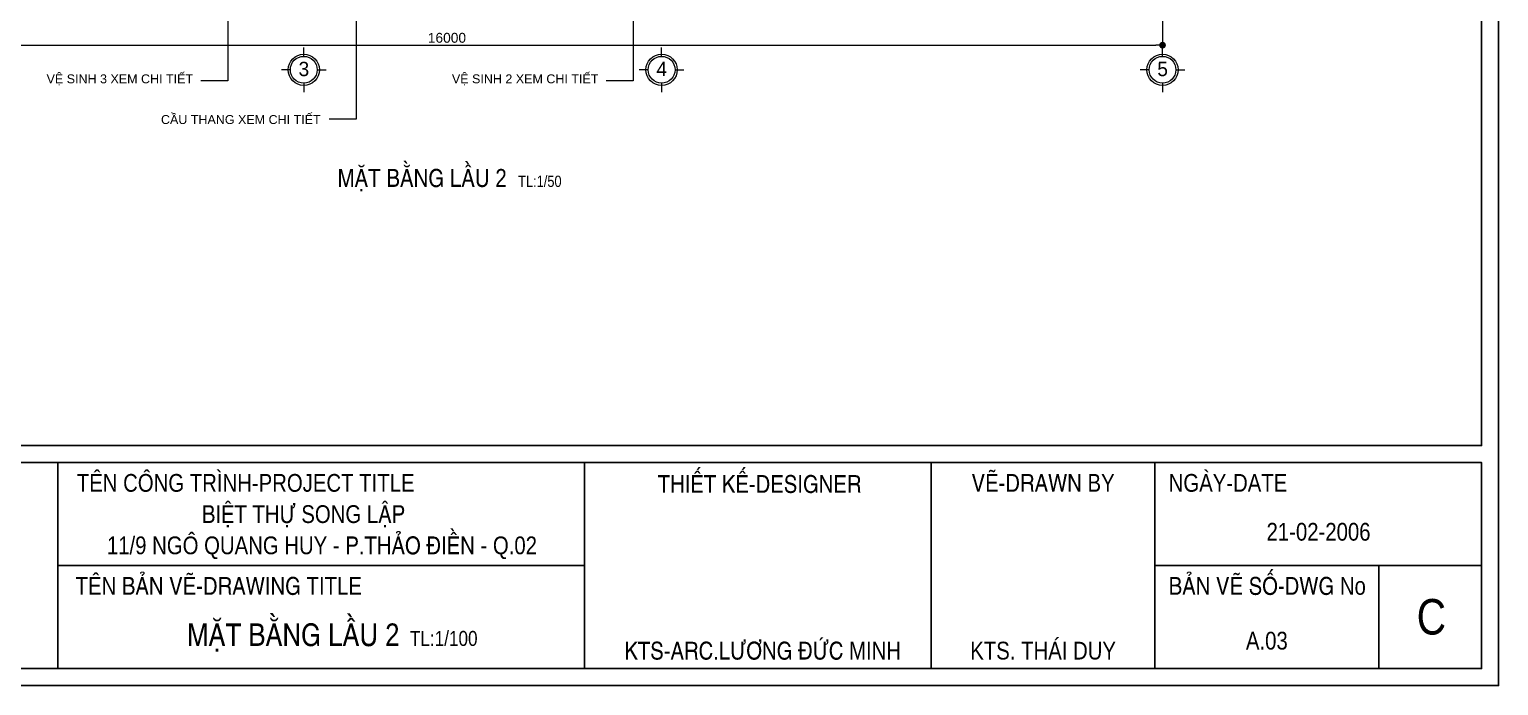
# Model space of a CAD drawing. Header units: millimetres. Extents: x -257631 to 60726, y -119421 to -4977.
# Drawn here: x -235933 to -203084, y -119421 to -104758 of the extents above; entities that cross this region are included whole.
import ezdxf
from ezdxf.enums import TextEntityAlignment as Align

# ---------------------------------------------------------------- set-up
doc = ezdxf.new("R2010")
doc.units = ezdxf.units.MM
doc.header["$LTSCALE"] = 400
doc.header["$MEASUREMENT"] = 0
doc.header["$PDMODE"] = 35
for name, color, linetype in [('HACTH', 8, 'Continuous'), ('KHUNG', 5, 'Continuous'), ('net 2', 7, 'Continuous'), ('THAY', 7, 'Continuous'), ('VTH-TRUC', 1, 'Continuous')]:
    doc.layers.add(name, color=color, linetype=linetype)
doc.styles.add('100_tieude', font='VAVOB.TTF', dxfattribs={"height": 500})
doc.styles.add('VNI-AVO', font='vhelven.ttf', dxfattribs={"height": 220})
doc.styles.add('VNI-HEL-CON', font='vhelvcn.ttf')
doc.dimstyles.new('style-50', dxfattribs={"dimscale": 0, "dimtxt": 2.3, "dimasz": 150, "dimexe": 50, "dimexo": 50, "dimgap": 50, "dimtad": 1, "dimdec": 0, "dimlfac": 0.5, "dimzin": 9, "dimtxsty": 'VNI-AVO', "dimblk": 'DOT', "dimcen": 0, "dimdle": 150, "dimclrd": 146, "dimclre": 146, "dimclrt": 7, "dimadec": 0, "dimazin": 0, "dimtfac": 1, "dimtdec": 0, "dimtix": 1, "dimtmove": 2, "dimatfit": 3, "dimfxl": 0, "dimlwd": 13, "dimlwe": 13, "dimarcsym": 0})

# ---------------------------------------------------------------- blocks, each defined once
blk = doc.blocks.new('_Dot')
at = {"color": 0, "linetype": 'ByBlock', "lineweight": -2}
blk.add_line((-0.5, 0), (-1, 0), dxfattribs=at)
at = {"color": 0, "linetype": 'ByBlock', "lineweight": 100, "const_width": 0.5}
blk.add_lwpolyline([(-0.25, 0, 1), (0.25, 0, 1)], format="xyb", close=True, dxfattribs=at)
blk = doc.blocks.new('*D263')
at = {"layer": 'Defpoints', "color": 0}
for p in [(-14216, 35679), (17784, 35629), (17784, 33579)]:
    blk.add_point(p, dxfattribs=at)
at = {"layer": 'HACTH', "color": 146, "lineweight": 13}
for p, q in [((-14216, 35629), (-14216, 33529)), ((17784, 35579), (17784, 33529)), ((-14066, 33579), (17634, 33579))]:
    blk.add_line(p, q, dxfattribs=at)
at = {"layer": 'HACTH', "color": 146, "lineweight": 13, "xscale": 150, "yscale": 150, "zscale": 150}
for p, rotation in [((-14216, 33579), 179.9999999999899), ((17784, 33579), 359.9999999999899)]:
    blk.add_blockref('_Dot', p, dxfattribs=dict(at, rotation=rotation))
at = {"layer": 'HACTH', "color": 7, "insert": (1784, 33742), "char_height": 220, "attachment_point": 5, "style": 'VNI-AVO'}
blk.add_mtext('16000', dxfattribs=at)
blk = doc.blocks.new('TRUC')
at = {"layer": 'KHUNG', "lineweight": 20}
blk.add_circle((0, -500), 300, dxfattribs=at)
at = {"layer": 'VTH-TRUC', "color": 2, "lineweight": 20}
for p, q in [((0, -200), (0, 0)), ((-300, -500), (-500, -500)), ((300, -500), (500, -500)), ((0, -800), (0, -1000))]:
    blk.add_line(p, q, dxfattribs=at)
blk.add_circle((0, -500), 350, dxfattribs=at)
at = {"layer": 'VTH-TRUC', "color": 7, "style": '100_tieude'}
blk.add_attdef('A', text='', height=320, dxfattribs=at).set_placement((2, -482), align=Align.MIDDLE_CENTER)

msp = doc.modelspace()

# ---------------------------------------------------------------- linework, layer by layer
at = {"layer": 'HACTH'}
msp.add_lwpolyline([(-255845.5, -119421.1), (-203083.6, -119421.1), (-203083.6, -81273.1), (-255845.5, -81273.1)], close=True, dxfattribs=at)
at = {"layer": 'KHUNG'}
for p, q in [((-235298.7, -114438.2), (-235298.7, -119041.6)), ((-223522.8, -119041.6), (-223522.8, -114438.2)), ((-215769.3, -114438.2), (-215769.3, -119041.6)), ((-210767.1, -114438.2), (-210767.1, -119041.6)), ((-235298.7, -116739.9), (-223522.8, -116739.9)), ((-210767.1, -116739.9), (-203463.2, -116739.9)), ((-205764.9, -119041.6), (-205764.9, -116739.9))]:
    msp.add_line(p, q, dxfattribs=at)
for points in [[(-254468.7, -81652.7), (-203463.2, -81652.7), (-203463.2, -114058.6), (-254468.7, -114058.6)], [(-254468.7, -114438.2), (-203463.2, -114438.2), (-203463.2, -119041.6), (-254468.7, -119041.6)]]:
    msp.add_lwpolyline(points, close=True, dxfattribs=at)
for points in [[(-254468.7, -81652.7), (-203463.2, -81652.7), (-203463.2, -114058.6)], [(-203463.2, -114438.2), (-203463.2, -119041.6), (-254468.7, -119041.6), (-254468.7, -114438.2)]]:
    msp.add_lwpolyline(points, dxfattribs=at)

# ---------------------------------------------------------------- block references
at = {"layer": 'net 2', "linetype": 'Continuous'}
for p, values in [((-229798.3, -105160.5), {'A': '3'}), ((-221798.3, -105160.5), {'A': '4'}), ((-210598.3, -105160.5), {'A': '5'})]:
    msp.add_blockref('TRUC', p, dxfattribs=at).add_auto_attribs(values)

# ---------------------------------------------------------------- texts
at = {"style": 'VNI-HEL-CON'}
for s, height, p in [('TEÂN COÂNG TRÌNH-PROJECT TITLE', 396.889, (-234872.8, -115089.6)), ('NGAØY-DATE', 396.89, (-210460.6, -115089.6)), ('BIEÄT THÖÏ SONG LAÄP', 396.889, (-232077.2, -115787.8)), ('11/9 NGOÂ QUANG HUY - P.THAÛO ÑIEÀN - Q.02', 396.889, (-234199.8, -116486.1)), ('21-02-2006', 396.89, (-208272.5, -116182.1)), ('TEÂN BAÛN VEÕ-DRAWING TITLE', 396.889, (-234900.9, -117391.3)), ('BAÛN VEÕ SOÁ-DWG No', 396.889, (-210460.6, -117391.3)), ('C', 793.8, (-204915.2, -118280.2))]:
    msp.add_text(s, height=height, dxfattribs=at).set_placement(p)
for s, height, p in [('THIEÁT KEÁ-DESIGNER', 396.889, (-219607, -115113.7)), ('VEÕ-DRAWN BY', 396.889, (-213268.2, -115089.6)), ('A.03', 396.89, (-208266, -118615.6)), ('KTS-ARC.LÖÔNG ÑÖÙC MINH', 396.889, (-219537.9, -118838)), ('KTS. THAÙI DUY', 396.889, (-213268.2, -118838))]:
    msp.add_text(s, height=height, dxfattribs=at).set_placement(p, align=Align.CENTER)
at = {"attachment_point": 5, "style": 'VNI-HEL-CON'}
for s, insert, char_height in [('{\\H1.512x;MAËT BAÈNG LAÀU 2  \\H0.625x;TL:1/50\\H0.2646x;}', (-226539.2, -108127.6), 264.6), ('MAËT BAÈNG LAÀU 2 {\\H0.4516x; \\H1.476x;TL:1/100}', (-229160.2, -118346.5), 502.187)]:
    msp.add_mtext(s, dxfattribs=dict(at, insert=insert, char_height=char_height))
at = {"layer": 'THAY', "ltscale": 5, "char_height": 200, "attachment_point": 1, "style": 'VNI-AVO'}
for s, insert in [('VEÄ SINH 3 XEM CHI TIEÁT', (-235548.8, -105762.9)), ('VEÄ SINH 2 XEM CHI TIEÁT', (-226486.2, -105762.9)), ('CAÀU THANG XEM CHI TIEÁT', (-232991.3, -106672.9))]:
    msp.add_mtext(s, dxfattribs=dict(at, insert=insert))

# ---------------------------------------------------------------- dimensions: what is measured, and where the dimension line sits
at = {"layer": 'HACTH'}
dim = msp.add_linear_dim(base=(-210598.3, -105110.5), p1=(-242598.3, -103010.5), p2=(-210598.3, -103060.5), dimstyle='style-50', override={"dimscale": 1}, dxfattribs=at)
dim.commit()
dim.dimension.update_dxf_attribs({"geometry": '*D263', "text_midpoint": (-226598.3, -104947.4), "insert": (-228381.8, -138689.6)})

# ---------------------------------------------------------------- leaders
for points in [[(-222435.2, -102000.9), (-222435.2, -105910.5), (-223035.2, -105910.5)], [(-231497.7, -102175.6), (-231497.7, -105910.5), (-232097.7, -105910.5)], [(-228628.2, -102180.1), (-228628.2, -106765.5), (-229228.2, -106765.5)]]:
    msp.add_leader(points, dimstyle='style-50', override={"dimscale": 1, "dimtad": 0}, dxfattribs=at)

doc.saveas('drawing.dxf')
